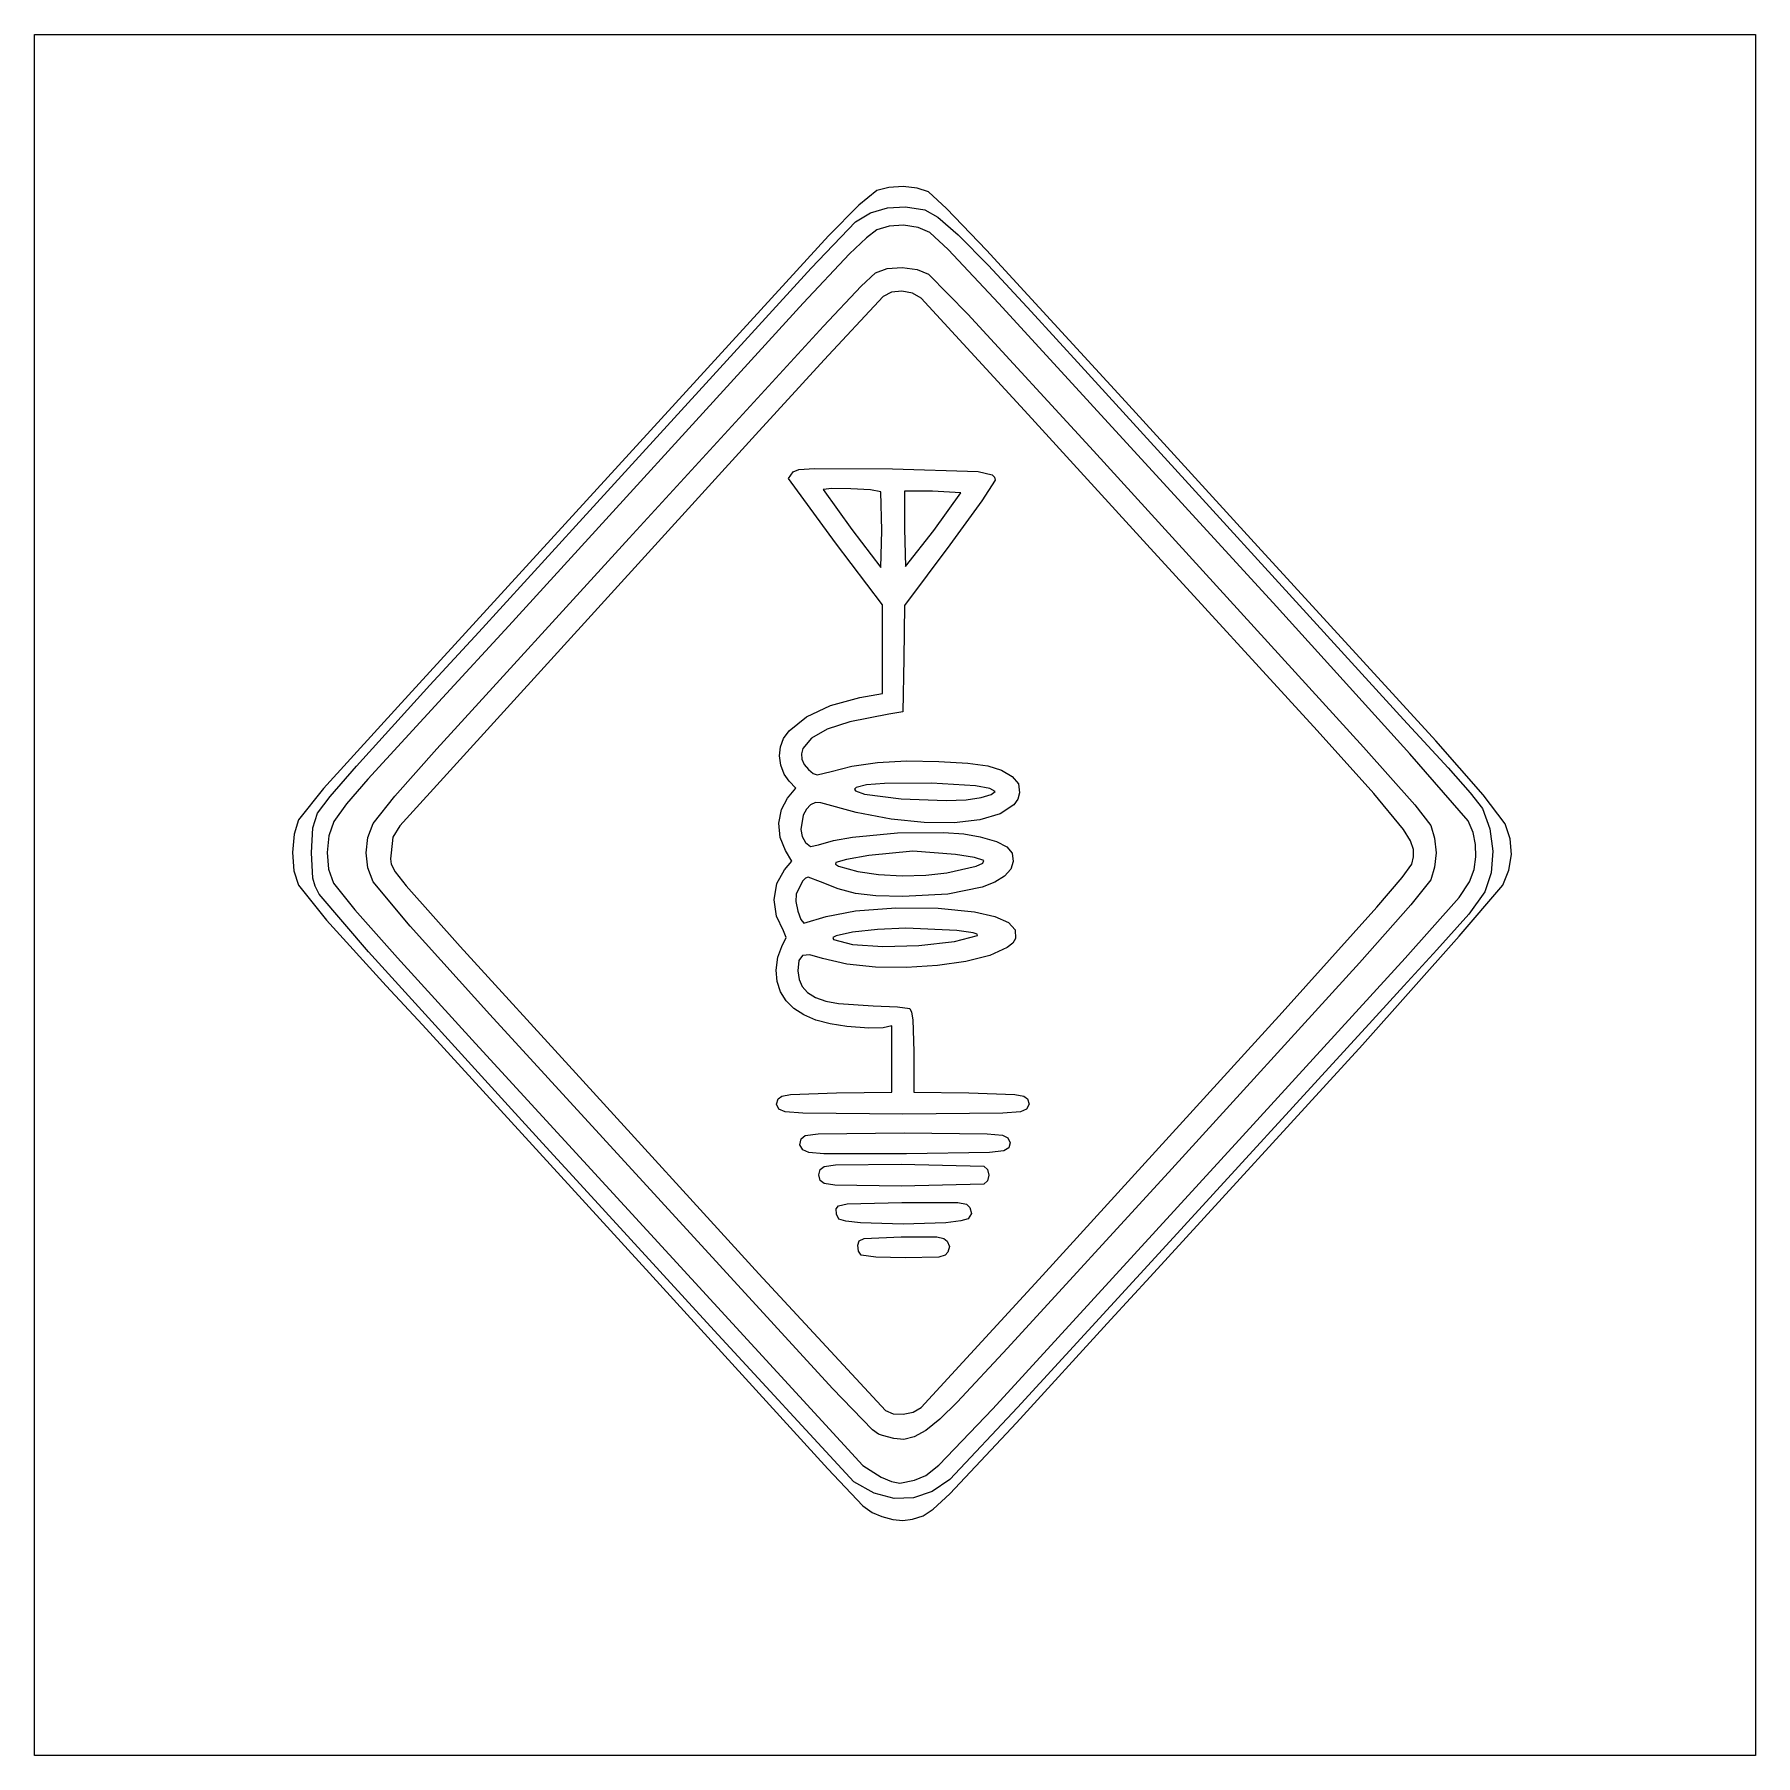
# Model space of a CAD drawing. Extents: x 0 to 155, y 0 to 155.
import ezdxf

# ---------------------------------------------------------------- set-up
doc = ezdxf.new("R2010")
doc.units = 0

msp = doc.modelspace()

# ---------------------------------------------------------------- linework, layer by layer
at = {"layer": 'Image'}
for p, q in [((0, 77.611), (0, 155.222)), ((0, 155.222), (77.611, 155.222)), ((77.611, 155.222), (155.222, 155.222)), ((155.222, 155.222), (155.222, 77.611)), ((77.062317, 141.424033), (75.96112, 141.136117)), ((78.345856, 141.497787), (77.062317, 141.424033)), ((79.603523, 141.362426), (78.345856, 141.497787)), ((80.6271, 141.023), (79.603523, 141.362426)), ((74.334617, 139.820263), (71.62233, 137.043897)), ((75.96112, 141.136117), (74.334617, 139.820263)), ((82.254361, 139.519875), (80.6271, 141.023)), ((70.054241, 134.13857), (74.059411, 138.32037)), ((74.059411, 138.32037), (75.415392, 139.134713)), ((75.415392, 139.134713), (76.933466, 139.58882)), ((76.933466, 139.58882), (78.57268, 139.675674)), ((78.57268, 139.675674), (80.292081, 139.38826)), ((80.292081, 139.38826), (81.480476, 138.733857)), ((81.480476, 138.733857), (83.32202, 137.137554)), ((85.859062, 135.7645), (82.254361, 139.519875)), ((71.62233, 137.043897), (32.78673, 94.579697)), ((75.049053, 136.882703), (73.521575, 135.429875)), ((75.9743, 137.604), (75.049053, 136.882703)), ((77.072989, 137.944031), (75.9743, 137.604)), ((78.390537, 138.009), (77.072989, 137.944031)), ((79.692467, 137.810719), (78.390537, 138.009)), ((80.7443, 137.361), (79.692467, 137.810719)), ((82.39501, 135.815487), (80.7443, 137.361)), ((83.32202, 137.137554), (86.045847, 134.380873)), ((73.521575, 135.429875), (69.3212, 130.987)), ((86.977908, 130.948142), (82.39501, 135.815487)), ((98.0721, 122.484), (85.859062, 135.7645)), ((48.834941, 110.91317), (70.054241, 134.13857)), ((74.56408, 132.508253), (75.86021, 133.71277)), ((75.86021, 133.71277), (76.915552, 134.097981)), ((76.915552, 134.097981), (78.266836, 134.203239)), ((78.266836, 134.203239), (79.60739, 134.035645)), ((79.60739, 134.035645), (80.63054, 133.602302)), ((80.63054, 133.602302), (84.169393, 129.998955)), ((86.045847, 134.380873), (89.881091, 130.24534)), ((71.157498, 128.904007), (74.56408, 132.508253)), ((77.305263, 131.97692), (76.54871, 131.586111)), ((78.240582, 132.078938), (77.305263, 131.97692)), ((79.183012, 131.899265), (78.240582, 132.078938)), ((69.3212, 130.987), (42.7777, 101.878)), ((76.54871, 131.586111), (71.23523, 125.871111)), ((79.9609, 131.445), (79.183012, 131.899265)), ((89.6231, 120.932), (79.9609, 131.445)), ((112.002966, 103.62614), (86.977908, 130.948142)), ((53.65071, 109.79927), (71.157498, 128.904007)), ((84.169393, 129.998955), (95.50464, 117.678202)), ((89.881091, 130.24534), (94.390491, 125.30646)), ((71.23523, 125.871111), (65.03013, 119.097781)), ((94.390491, 125.30646), (123.464091, 93.44416)), ((110.345, 109.048), (98.0721, 122.484)), ((100.31, 109.217), (89.6231, 120.932)), ((65.03013, 119.097781), (32.9494, 83.8608)), ((95.50464, 117.678202), (119.877453, 90.941977)), ((68.01547, 115.16253), (68.41504, 115.788021)), ((72.2488, 109.361), (68.01547, 115.16253)), ((68.41504, 115.788021), (68.952302, 115.985809)), ((68.952302, 115.985809), (70.344703, 116.088066)), ((70.344703, 116.088066), (77.37559, 116.056304)), ((77.37559, 116.056304), (85.118977, 115.790826)), ((85.118977, 115.790826), (86.360521, 115.502374)), ((86.64212, 115.021504), (85.442791, 113.171937)), ((86.360521, 115.502374), (86.584118, 115.290145)), ((86.584118, 115.290145), (86.64212, 115.021504)), ((71.899622, 114.27075), (71.1199, 114.167)), ((71.1199, 114.167), (73.73045, 110.56815)), ((73.6331, 114.25375), (71.899622, 114.27075)), ((75.411803, 114.147875), (73.6331, 114.25375)), ((76.3272, 113.985), (75.411803, 114.147875)), ((76.420838, 110.48485), (76.327115, 113.98506)), ((76.327115, 113.98506), (76.3272, 113.985)), ((80.9977, 114.018), (78.4577, 114.018)), ((78.4577, 114.018), (78.4577, 110.631)), ((83.5377, 113.871), (80.9977, 114.018)), ((81.10434, 110.48419), (83.5377, 113.871)), ((85.442791, 113.171937), (82.5593, 109.199954)), ((47.303311, 109.21984), (48.834941, 110.91317)), ((73.73045, 110.56815), (76.341, 107.15855)), ((76.341, 107.15855), (76.420838, 110.48485)), ((78.4577, 110.631), (78.564287, 107.24434)), ((78.564287, 107.24434), (81.104287, 110.48405)), ((81.104287, 110.48405), (81.10434, 110.48419)), ((36.29401, 90.79857), (53.65071, 109.79927)), ((44.473301, 106.1154), (47.303311, 109.21984)), ((76.4822, 103.785), (72.2488, 109.361)), ((82.5593, 109.199954), (78.4765, 103.716)), ((115.67434, 92.4428), (100.31, 109.217)), ((126.374494, 91.51137), (110.345, 109.048)), ((40.067641, 101.318), (44.473301, 106.1154)), ((76.4822, 99.7905), (76.4822, 103.785)), ((78.4765, 103.716), (78.3966, 98.9274)), ((124.029413, 90.34295), (112.002966, 103.62614)), ((35.667411, 96.52023), (40.067641, 101.318)), ((42.7777, 101.878), (36.8035, 95.38689)), ((76.482133, 95.795668), (76.4822, 99.7905)), ((78.3966, 98.9274), (78.3166, 94.1383)), ((29.037352, 89.240266), (35.667411, 96.52023)), ((36.8035, 95.38689), (30.07523, 88.05274)), ((69.614771, 93.676434), (71.782033, 94.708272)), ((71.782033, 94.708272), (74.436023, 95.419918)), ((74.436023, 95.419918), (76.482133, 95.795668)), ((32.78673, 94.579697), (30.93964, 92.568827)), ((68.068287, 92.407456), (69.614771, 93.676434)), ((73.542849, 93.222882), (71.50117, 92.56961)), ((77.0466, 93.9171), (73.542849, 93.222882)), ((78.3166, 94.1383), (77.0466, 93.9171)), ((123.464091, 93.44416), (127.501281, 89.0674)), ((30.93964, 92.568827), (26.080962, 87.225693)), ((67.276633, 90.984388), (67.569728, 91.709993)), ((67.569728, 91.709993), (68.068287, 92.407456)), ((70.075717, 91.746143), (69.303011, 90.826991)), ((71.50117, 92.56961), (70.075717, 91.746143)), ((120.796178, 86.773473), (115.67434, 92.4428)), ((32.499594, 86.51479), (36.29401, 90.79857)), ((67.195366, 90.176151), (67.276633, 90.984388)), ((67.314185, 89.323642), (67.195366, 90.176151)), ((69.303011, 90.826991), (69.169593, 90.349202)), ((69.169593, 90.349202), (69.209147, 89.868692)), ((119.877453, 90.941977), (124.495173, 85.73048)), ((129.308866, 84.29394), (124.029413, 90.34295)), ((130.651898, 86.657233), (126.374494, 91.51137)), ((26.678296, 86.489141), (29.037352, 89.240266)), ((67.609143, 88.522566), (67.314185, 89.323642)), ((68.056291, 87.868628), (67.609143, 88.522566)), ((69.209147, 89.868692), (69.424935, 89.392529)), ((69.424935, 89.392529), (69.82022, 88.92778)), ((69.82022, 88.92778), (70.229809, 88.575322)), ((70.229809, 88.575322), (70.585417, 88.438533)), ((70.585417, 88.438533), (71.84158, 88.749678)), ((71.84158, 88.749678), (73.733035, 89.235995)), ((73.733035, 89.235995), (76.019431, 89.553551)), ((76.019431, 89.553551), (78.646712, 89.697272)), ((78.646712, 89.697272), (81.56082, 89.662085)), ((81.56082, 89.662085), (84.169401, 89.505978)), ((84.169401, 89.505978), (85.976716, 89.260676)), ((85.976716, 89.260676), (87.230166, 88.875194)), ((87.230166, 88.875194), (88.17715, 88.298545)), ((127.501281, 89.0674), (129.496214, 86.836434)), ((26.080962, 87.225693), (23.82732, 84.384387)), ((30.07523, 88.05274), (28.156576, 85.827595)), ((67.910837, 86.351741), (68.652872, 87.233597)), ((68.652872, 87.233597), (68.056291, 87.868628)), ((74.1086, 87.295173), (73.965772, 87.143158)), ((73.965772, 87.143158), (74.062434, 86.993785)), ((74.062434, 86.993785), (74.865843, 86.711633)), ((75.043622, 87.53582), (74.1086, 87.295173)), ((76.649542, 87.680538), (75.043622, 87.53582)), ((80.893237, 87.710596), (76.649542, 87.680538)), ((84.878014, 87.442175), (80.893237, 87.710596)), ((86.160285, 87.213792), (84.878014, 87.442175)), ((86.6422, 86.9321), (86.160285, 87.213792)), ((86.273854, 86.681872), (86.6422, 86.9321)), ((88.17715, 88.298545), (88.752796, 87.645768)), ((88.752796, 87.645768), (88.844808, 86.830135)), ((25.542511, 84.99743), (26.678296, 86.489141)), ((28.156576, 85.827595), (27.01001, 84.24274)), ((30.5505, 84.05141), (32.499594, 86.51479)), ((67.36003, 85.331739), (67.910837, 86.351741)), ((69.98898, 85.750085), (69.614832, 85.348916)), ((70.435576, 85.961371), (69.98898, 85.750085)), ((70.934308, 85.930287), (70.435576, 85.961371)), ((74.122278, 85.040247), (70.934308, 85.930287)), ((74.865843, 86.711633), (78.154319, 86.274369)), ((78.154319, 86.274369), (82.239885, 86.122034)), ((82.239885, 86.122034), (84.039658, 86.196046)), ((84.039658, 86.196046), (85.3884, 86.393285)), ((85.388328, 86.39338), (86.273854, 86.681872)), ((85.3884, 86.393285), (85.388328, 86.39338)), ((88.331842, 85.754154), (87.103866, 84.94231)), ((88.684636, 86.259476), (88.331842, 85.754154)), ((88.844808, 86.830135), (88.684636, 86.259476)), ((123.466163, 83.525571), (120.796178, 86.773473)), ((124.495173, 85.73048), (125.93414, 83.883202)), ((129.496214, 86.836434), (130.593711, 85.39851)), ((130.593711, 85.39851), (131.255215, 83.585867)), ((132.651824, 84.03249), (130.651898, 86.657233)), ((23.82732, 84.384387), (23.421516, 83.085023)), ((25.09438, 83.653442), (25.542511, 84.99743)), ((27.01001, 84.24274), (26.56014, 82.945323)), ((30.06974, 82.787211), (30.5505, 84.05141)), ((32.9494, 83.8608), (32.323428, 82.817187)), ((67.144316, 84.088115), (67.36003, 85.331739)), ((67.269758, 82.791486), (67.144316, 84.088115)), ((69.333446, 84.810353), (69.13021, 83.531001)), ((69.614832, 85.348916), (69.333446, 84.810353)), ((77.260972, 84.447791), (74.122278, 85.040247)), ((80.239433, 84.147343), (77.260972, 84.447791)), ((82.946706, 84.13333), (80.239433, 84.147343)), ((85.271835, 84.400177), (82.946706, 84.13333)), ((87.103866, 84.94231), (85.271835, 84.400177)), ((125.93414, 83.883202), (126.27772, 82.726334)), ((129.739975, 83.258743), (129.308866, 84.29394)), ((133.091018, 82.663646), (132.651824, 84.03249)), ((23.421516, 83.085023), (23.281804, 81.434227)), ((24.978067, 81.42096), (25.09438, 83.653442)), ((26.56014, 82.945323), (26.401421, 81.445339)), ((29.909487, 81.420871), (30.06974, 82.787211)), ((32.323428, 82.817187), (32.173289, 81.41646)), ((67.742421, 81.612471), (67.269758, 82.791486)), ((69.13021, 83.531001), (69.248987, 82.895189)), ((69.248987, 82.895189), (69.541778, 82.331937)), ((69.541778, 82.331937), (70.000979, 81.982971)), ((70.725668, 82.13761), (72.058988, 82.524131)), ((72.058988, 82.524131), (73.766697, 82.838056)), ((73.766697, 82.838056), (77.834963, 83.224561)), ((77.834963, 83.224561), (81.989832, 83.250003)), ((81.989832, 83.250003), (83.805794, 83.1126)), ((83.805794, 83.1126), (85.290668, 82.867261)), ((85.290668, 82.867261), (86.753647, 82.443472)), ((86.753647, 82.443472), (87.698141, 81.961469)), ((124.097423, 82.505339), (123.466163, 83.525571)), ((124.374576, 81.725284), (124.097423, 82.505339)), ((126.27772, 82.726334), (126.420626, 81.420972)), ((129.971658, 82.168989), (129.739975, 83.258743)), ((131.255215, 83.585867), (131.517855, 81.576119)), ((133.199676, 81.255247), (133.091018, 82.663646)), ((23.281804, 81.434227), (23.409482, 79.787721)), ((25.099749, 79.117102), (24.978067, 81.42096)), ((26.401421, 81.445339), (26.535595, 79.9552)), ((30.06974, 80.057495), (29.909487, 81.420871)), ((32.173289, 81.41646), (32.126581, 80.871484)), ((32.126581, 80.871484), (32.161819, 80.400374)), ((68.313926, 80.675079), (67.742421, 81.612471)), ((70.000979, 81.982971), (70.725668, 82.13761)), ((73.247105, 80.825541), (72.274408, 80.552827)), ((75.241588, 81.159161), (73.247105, 80.825541)), ((79.213438, 81.561197), (75.241588, 81.159161)), ((83.078093, 81.263239), (79.213438, 81.561197)), ((84.767634, 80.990417), (83.078093, 81.263239)), ((85.609838, 80.72468), (84.767634, 80.990417)), ((85.534162, 80.490819), (85.609838, 80.72468)), ((87.698141, 81.961469), (88.186592, 81.374674)), ((88.186592, 81.374674), (88.281448, 80.636511)), ((124.2117, 80.3988), (124.383907, 81.063679)), ((124.383907, 81.063679), (124.374576, 81.725284)), ((126.420626, 81.420972), (126.27772, 80.119625)), ((129.82844, 79.8961), (130.001838, 81.04225)), ((130.001838, 81.04225), (129.971658, 82.168989)), ((131.517855, 81.576119), (131.374555, 79.605301)), ((132.979702, 79.855298), (133.199676, 81.255247)), ((23.409482, 79.787721), (23.805849, 78.501227)), ((26.535595, 79.9552), (26.964407, 78.68732)), ((30.5505, 78.80219), (30.06974, 80.057495)), ((32.161819, 80.400374), (32.542042, 79.689319)), ((32.542042, 79.689319), (33.530293, 78.424507)), ((66.966767, 78.637944), (67.635447, 79.868754)), ((67.635447, 79.868754), (68.313926, 80.675079)), ((69.792484, 79.230456), (69.530455, 79.138195)), ((70.904948, 78.804211), (69.792484, 79.230456)), ((72.274408, 80.552827), (72.234945, 80.377888)), ((72.234945, 80.377888), (72.515232, 80.19932)), ((72.515232, 80.19932), (74.258148, 79.739878)), ((74.258148, 79.739878), (76.122518, 79.460874)), ((76.122518, 79.460874), (78.250832, 79.341876)), ((78.250832, 79.341876), (80.389883, 79.387252)), ((80.389883, 79.387252), (82.286468, 79.601369)), ((82.286468, 79.60137), (84.918792, 80.213395)), ((82.286468, 79.601369), (82.286468, 79.60137)), ((84.918792, 80.213395), (85.534162, 80.490819)), ((87.486338, 79.304281), (86.625244, 78.761694)), ((88.043674, 79.930886), (87.486338, 79.304281)), ((88.281448, 80.636511), (88.043674, 79.930886)), ((121.066285, 76.502988), (123.339288, 79.182017)), ((123.339288, 79.182017), (124.2117, 80.3988)), ((126.27772, 80.119625), (125.93414, 78.972412)), ((129.417629, 78.786409), (129.82844, 79.8961)), ((131.374555, 79.605301), (130.818241, 77.90945)), ((132.433, 78.5118), (132.979702, 79.855298)), ((23.805849, 78.501227), (26.327603, 75.354092)), ((25.313343, 78.402388), (25.099749, 79.117102)), ((25.68216, 77.69676), (25.313343, 78.402388)), ((30.11866, 72.493985), (25.68216, 77.69676)), ((26.964407, 78.68732), (28.888128, 76.280768)), ((33.900599, 74.810503), (30.5505, 78.80219)), ((33.530293, 78.424507), (38.38304, 72.978366)), ((66.727606, 77.177442), (66.966767, 78.637944)), ((68.696181, 77.696533), (68.681305, 77.016963)), ((69.275018, 78.847363), (68.696181, 77.696533)), ((69.530455, 79.138195), (69.275018, 78.847363)), ((72.479767, 78.156359), (70.904948, 78.804211)), ((74.044347, 77.755223), (72.479767, 78.156359)), ((75.892125, 77.548537), (74.044347, 77.755223)), ((82.377453, 77.688044), (78.316538, 77.484031)), ((85.476197, 78.308126), (82.377453, 77.688044)), ((86.625244, 78.761694), (85.476197, 78.308126)), ((125.93414, 78.972412), (124.13633, 76.729511)), ((128.48397, 77.392334), (129.417629, 78.786409)), ((128.501203, 73.885158), (132.433, 78.5118)), ((130.818241, 77.90945), (129.36746, 75.886516)), ((0, -0.0001), (0, 77.611)), ((28.888128, 76.280768), (32.737757, 71.95504)), ((66.921091, 75.689117), (66.727606, 77.177442)), ((68.681305, 77.016963), (68.844408, 76.144049)), ((68.844408, 76.144049), (69.103822, 75.391901)), ((71.402097, 75.679045), (74.047764, 76.183938)), ((74.047764, 76.183938), (77.675011, 76.439451)), ((78.316538, 77.484031), (75.892125, 77.548537)), ((77.675011, 76.439451), (81.511551, 76.421048)), ((81.511551, 76.421048), (84.785097, 76.104198)), ((84.785097, 76.104198), (86.610276, 75.677774)), ((112.5362, 67.0079), (121.066285, 76.502988)), ((124.13633, 76.729511), (119.503834, 71.479081)), ((123.613, 71.9062), (128.48397, 77.392334)), ((155.222, 77.611), (155.222, -0.0001)), ((26.327603, 75.354092), (31.734109, 69.421667)), ((41.0633, 66.83579), (33.900599, 74.810503)), ((67.550346, 74.374844), (66.921091, 75.689117)), ((69.103822, 75.391901), (69.377877, 75.074633)), ((69.377877, 75.074633), (71.402097, 75.679045)), ((78.59886, 74.616127), (76.027212, 74.505522)), ((83.186582, 74.411756), (78.59886, 74.616127)), ((86.610276, 75.677774), (87.833291, 75.134911)), ((87.833291, 75.134911), (88.457526, 74.473401)), ((129.36746, 75.886516), (126.475051, 72.66311)), ((38.38304, 72.978366), (48.824389, 61.55146)), ((67.036267, 71.992783), (67.416062, 72.972454)), ((67.416062, 72.972454), (67.78336, 73.780358)), ((67.78336, 73.780358), (67.550346, 74.374844)), ((72.304311, 73.931223), (72.003125, 73.765552)), ((72.003125, 73.765552), (72.06814, 73.608687)), ((72.06814, 73.608687), (73.780118, 73.159859)), ((73.776515, 74.253695), (72.304311, 73.931223)), ((76.027212, 74.505522), (73.776515, 74.253695)), ((73.780118, 73.159859), (76.511645, 72.972761)), ((76.511645, 72.972761), (79.747719, 73.056329)), ((79.747719, 73.056329), (82.97334, 73.419497)), ((82.9733, 73.4195), (85.0501, 73.948378)), ((82.97334, 73.419497), (82.9733, 73.4195)), ((84.651401, 74.192514), (83.186582, 74.411756)), ((85.008083, 74.071067), (84.651401, 74.192514)), ((85.0501, 73.948378), (85.008083, 74.071067)), ((88.223902, 73.262404), (87.73429, 72.86384)), ((88.486367, 73.691038), (88.223902, 73.262404)), ((88.457526, 74.473401), (88.486367, 73.691038)), ((119.778875, 64.112963), (128.501203, 73.885158)), ((43.03886, 58.28506), (30.11866, 72.493985)), ((32.737757, 71.95504), (39.793307, 64.21621)), ((66.887638, 70.833244), (67.036267, 71.992783)), ((68.941156, 71.706719), (68.8622, 70.7684)), ((69.255796, 72.166801), (68.941156, 71.706719)), ((69.92278, 72.208234), (69.255796, 72.166801)), ((71.058767, 71.890608), (69.92278, 72.208234)), ((73.260647, 71.368582), (71.058767, 71.890608)), ((84.005429, 71.622042), (81.429485, 71.248853)), ((86.173838, 72.167273), (84.005429, 71.622042)), ((87.73429, 72.86384), (86.173838, 72.167273)), ((119.503834, 71.479081), (102.58764, 52.907812)), ((108.94372, 55.87045), (123.613, 71.9062)), ((126.475051, 72.66311), (123.501391, 69.41756)), ((66.986531, 69.79818), (66.887638, 70.833244)), ((68.8622, 70.7684), (68.954162, 69.999219)), ((68.954162, 69.999219), (69.237973, 69.348369)), ((75.856674, 71.101417), (73.260647, 71.368582)), ((78.646427, 71.068409), (75.856674, 71.101417)), ((81.429485, 71.248853), (78.646427, 71.068409)), ((31.734109, 69.421667), (35.000479, 65.893897)), ((67.284972, 68.876807), (66.986531, 69.79818)), ((67.782897, 68.069177), (67.284972, 68.876807)), ((69.237973, 69.348369), (69.725524, 68.81032)), ((69.725524, 68.81032), (70.428705, 68.379544)), ((70.428705, 68.379544), (71.359406, 68.05051)), ((123.501391, 69.41756), (120.662731, 66.32202)), ((71.969706, 33.093632), (41.0633, 66.83579)), ((68.48024, 67.375341), (67.782897, 68.069177)), ((69.376937, 66.795353), (68.48024, 67.375341)), ((70.47292, 66.329264), (69.376937, 66.795353)), ((71.359406, 68.05051), (72.529517, 67.81769)), ((72.529517, 67.81769), (75.63553, 67.61857)), ((75.63553, 67.61857), (77.83201, 67.532813)), ((77.83201, 67.532813), (78.95164, 67.363794)), ((78.95164, 67.363794), (79.113172, 67.056165)), ((79.113172, 67.056165), (79.222616, 66.34305)), ((90.9094, 43.3013), (112.5362, 67.0079)), ((35.000479, 65.893897), (55.463779, 43.492297)), ((71.768126, 65.977127), (70.47292, 66.329264)), ((73.262488, 65.738994), (71.768126, 65.977127)), ((75.252195, 65.590097), (73.262488, 65.738994)), ((76.540308, 65.629317), (75.252195, 65.590097)), ((77.3288, 65.8025), (76.540308, 65.629317)), ((77.3288, 62.8232), (77.3288, 65.8025)), ((79.222616, 66.34305), (79.304418, 63.489754)), ((120.662731, 66.32202), (101.414531, 45.28762)), ((39.793307, 64.21621), (74.722307, 26.15321)), ((100.614, 43.1799), (119.778875, 64.112963)), ((77.3288, 59.844), (77.3288, 62.8232)), ((79.304418, 63.489754), (79.3044, 59.844)), ((48.824389, 61.55146), (65.334389, 43.45186)), ((66.930421, 58.75468), (67.074544, 59.219612)), ((67.074544, 59.219612), (67.40369, 59.466566)), ((67.40369, 59.466566), (68.200585, 59.620178)), ((68.200585, 59.620178), (72.349844, 59.766911)), ((72.349844, 59.766911), (77.3288, 59.844)), ((79.3044, 59.844), (84.28341, 59.766931)), ((84.28341, 59.766931), (88.432666, 59.620198)), ((88.432666, 59.620198), (89.229561, 59.466586)), ((89.229561, 59.466586), (89.55871, 59.219632)), ((89.55871, 59.219632), (89.702833, 58.754701)), ((46.1433, 54.8745), (43.03886, 58.28506)), ((67.14922, 58.30239), (66.930421, 58.75468)), ((67.1492, 58.302389), (67.14922, 58.30239)), ((67.695042, 58.066504), (67.1492, 58.302389)), ((69.290445, 57.9313), (67.695042, 58.066504)), ((78.3166, 57.8554), (69.290445, 57.9313)), ((87.342767, 57.931301), (78.3166, 57.8554)), ((88.938175, 58.066511), (87.342767, 57.931301)), ((89.484034, 58.302411), (88.938175, 58.066511)), ((89.702833, 58.754701), (89.484034, 58.302411)), ((69.1549, 55.617221), (69.514235, 55.922065)), ((69.514235, 55.922065), (70.677268, 56.084942)), ((70.677268, 56.084942), (78.43311, 56.162065)), ((78.43311, 56.162065), (85.936, 56.085087)), ((85.936, 56.085087), (87.296411, 55.949749)), ((87.296411, 55.949749), (87.7907, 55.715076)), ((48.8778, 51.8933), (46.1433, 54.8745)), ((69.023189, 55.093588), (69.1549, 55.617221)), ((69.31017, 54.62551), (69.023189, 55.093588)), ((69.31018, 54.62551), (69.31017, 54.62551)), ((69.838133, 54.39273), (69.31018, 54.62551)), ((71.203394, 54.267787), (69.838133, 54.39273)), ((86.147386, 54.392955), (78.66286, 54.253135)), ((87.434098, 54.544925), (86.147386, 54.392955)), ((87.86517, 54.797855), (87.434098, 54.544925)), ((87.7907, 55.715076), (88.00953, 55.262788)), ((88.00953, 55.262788), (87.86517, 54.797855)), ((95.27622, 40.92205), (108.94372, 55.87045)), ((70.745058, 52.362826), (70.875692, 52.853247)), ((70.875692, 52.853247), (71.225751, 53.11506)), ((78.66286, 54.253135), (71.203394, 54.267787)), ((71.225751, 53.11506), (72.231937, 53.261706)), ((72.231937, 53.261706), (78.1664, 53.3399)), ((78.1664, 53.3399), (85.63126, 53.168594)), ((85.63126, 53.168594), (85.946542, 52.858092)), ((85.946542, 52.858092), (86.077676, 52.352123)), ((102.58764, 52.907812), (87.77054, 36.728512)), ((61.2905, 38.3287), (48.8778, 51.8933)), ((70.8716, 51.86547), (70.745058, 52.362826)), ((71.20909, 51.593327), (70.87154, 51.865475)), ((70.87154, 51.865475), (70.8716, 51.86547)), ((72.194811, 51.442586), (71.20909, 51.593327)), ((78.1623, 51.3643), (72.194811, 51.442586)), ((85.63126, 51.535652), (78.1623, 51.3643)), ((85.946542, 51.846153), (85.63126, 51.535652)), ((86.077676, 52.352123), (85.946542, 51.846153)), ((72.511166, 49.582567), (73.291053, 49.744959)), ((73.291053, 49.744959), (78.236768, 49.88832)), ((78.236768, 49.88832), (83.27761, 49.874288)), ((83.27761, 49.874288), (84.073918, 49.718785)), ((84.073918, 49.718785), (84.370858, 49.414029)), ((72.299778, 49.304631), (72.511166, 49.582567)), ((72.33079, 48.825877), (72.299778, 49.304631)), ((72.54232, 48.38741), (72.33079, 48.825877)), ((72.542362, 48.38741), (72.54232, 48.38741)), ((73.168374, 48.181995), (72.542362, 48.38741)), ((74.4989, 48.037777), (73.168374, 48.181995)), ((83.560312, 48.211496), (82.203901, 48.059651)), ((84.222562, 48.420568), (83.560312, 48.211496)), ((84.506774, 48.886653), (84.222562, 48.420568)), ((84.370858, 49.414029), (84.506774, 48.886653)), ((74.389376, 46.422177), (74.842334, 46.631289)), ((78.341047, 47.930289), (74.4989, 48.037777)), ((74.842334, 46.631289), (78.172968, 46.786859)), ((78.172968, 46.786859), (81.370607, 46.76919)), ((82.203901, 48.059651), (78.341047, 47.930289)), ((81.370607, 46.76919), (82.013064, 46.637552)), ((82.013064, 46.637552), (82.324808, 46.395095)), ((74.270268, 46.034001), (74.389376, 46.422177)), ((74.313881, 45.48796), (74.270268, 46.034001)), ((74.55249, 45.1211), (74.313881, 45.48796)), ((74.552493, 45.1211), (74.55249, 45.1211)), ((75.873175, 44.950808), (74.552493, 45.1211)), ((82.128997, 45.118173), (81.563754, 44.960182)), ((82.387983, 45.398654), (82.128997, 45.118173)), ((82.324808, 46.395095), (82.519966, 45.911118)), ((82.519966, 45.911118), (82.387983, 45.398654)), ((101.414531, 45.28762), (88.652567, 31.378895)), ((55.463779, 43.492297), (71.564379, 25.853397)), ((78.518363, 44.877517), (75.873175, 44.950808)), ((81.563754, 44.960182), (78.518363, 44.877517)), ((65.334389, 43.45186), (76.750089, 31.12386)), ((79.9576, 31.3971), (90.9094, 43.3013)), ((97.08353, 39.34105), (100.614, 43.1799)), ((86.42682, 31.28544), (95.27622, 40.92205)), ((88.56612, 29.9954), (97.08353, 39.34105)), ((73.9033, 24.6943), (61.2905, 38.3287)), ((87.77054, 36.728512), (83.225416, 31.867689)), ((75.58088, 29.381949), (71.969706, 33.093632)), ((76.750089, 31.12386), (77.455453, 30.82222)), ((79.238169, 30.974089), (79.957599, 31.397107)), ((79.957599, 31.397107), (79.9576, 31.3971)), ((81.577981, 26.184331), (86.42682, 31.28544)), ((83.225416, 31.867689), (81.642228, 30.341092)), ((88.652567, 31.378895), (82.556731, 24.90042)), ((77.455453, 30.82222), (78.344466, 30.777378)), ((78.344466, 30.777378), (79.238169, 30.974089)), ((81.642228, 30.341092), (80.381166, 29.321264)), ((82.566695, 23.615086), (88.56612, 29.9954)), ((76.131892, 28.988233), (75.58088, 29.381949)), ((76.4964, 28.87299), (76.131892, 28.988233)), ((77.499817, 28.584079), (76.49634, 28.873012)), ((76.49634, 28.873012), (76.4964, 28.87299)), ((78.413053, 28.514589), (77.499817, 28.584079)), ((79.339139, 28.736374), (78.413053, 28.514589)), ((80.381166, 29.321264), (79.339139, 28.736374)), ((71.564379, 25.853397), (74.720844, 22.515784)), ((74.722307, 26.15321), (76.365506, 25.106188)), ((76.365506, 25.106188), (77.290893, 24.727913)), ((78.034427, 24.56671), (79.366217, 24.847391)), ((79.36615, 24.84782), (80.377215, 25.259559)), ((79.366217, 24.847391), (79.36615, 24.84782)), ((80.377215, 25.259559), (81.577981, 26.184331)), ((82.556731, 24.90042), (80.969641, 23.813065)), ((75.7428, 23.6513), (73.9033, 24.6943)), ((75.742701, 23.65127), (75.7428, 23.6513)), ((77.525738, 23.181727), (75.742701, 23.65127)), ((77.290893, 24.727913), (78.034427, 24.56671)), ((80.969641, 23.813065), (79.280347, 23.237912)), ((81.057952, 22.213962), (82.566695, 23.615086)), ((74.720844, 22.515784), (75.538464, 21.929554)), ((75.538464, 21.929554), (76.408899, 21.569997)), ((79.280347, 23.237912), (77.525738, 23.181727)), ((80.1643, 21.6282), (81.057952, 22.213962)), ((76.408899, 21.569997), (77.402698, 21.287069)), ((77.402698, 21.287069), (78.303662, 21.201585)), ((78.303662, 21.201585), (79.19609, 21.314853)), ((79.19609, 21.314853), (80.164279, 21.62818)), ((80.164279, 21.62818), (80.1643, 21.6282)), ((77.611, -0.0001), (0, -0.0001)), ((155.222, -0.0001), (77.611, -0.0001))]:
    msp.add_line(p, q, dxfattribs=at)

doc.saveas('drawing.dxf')
